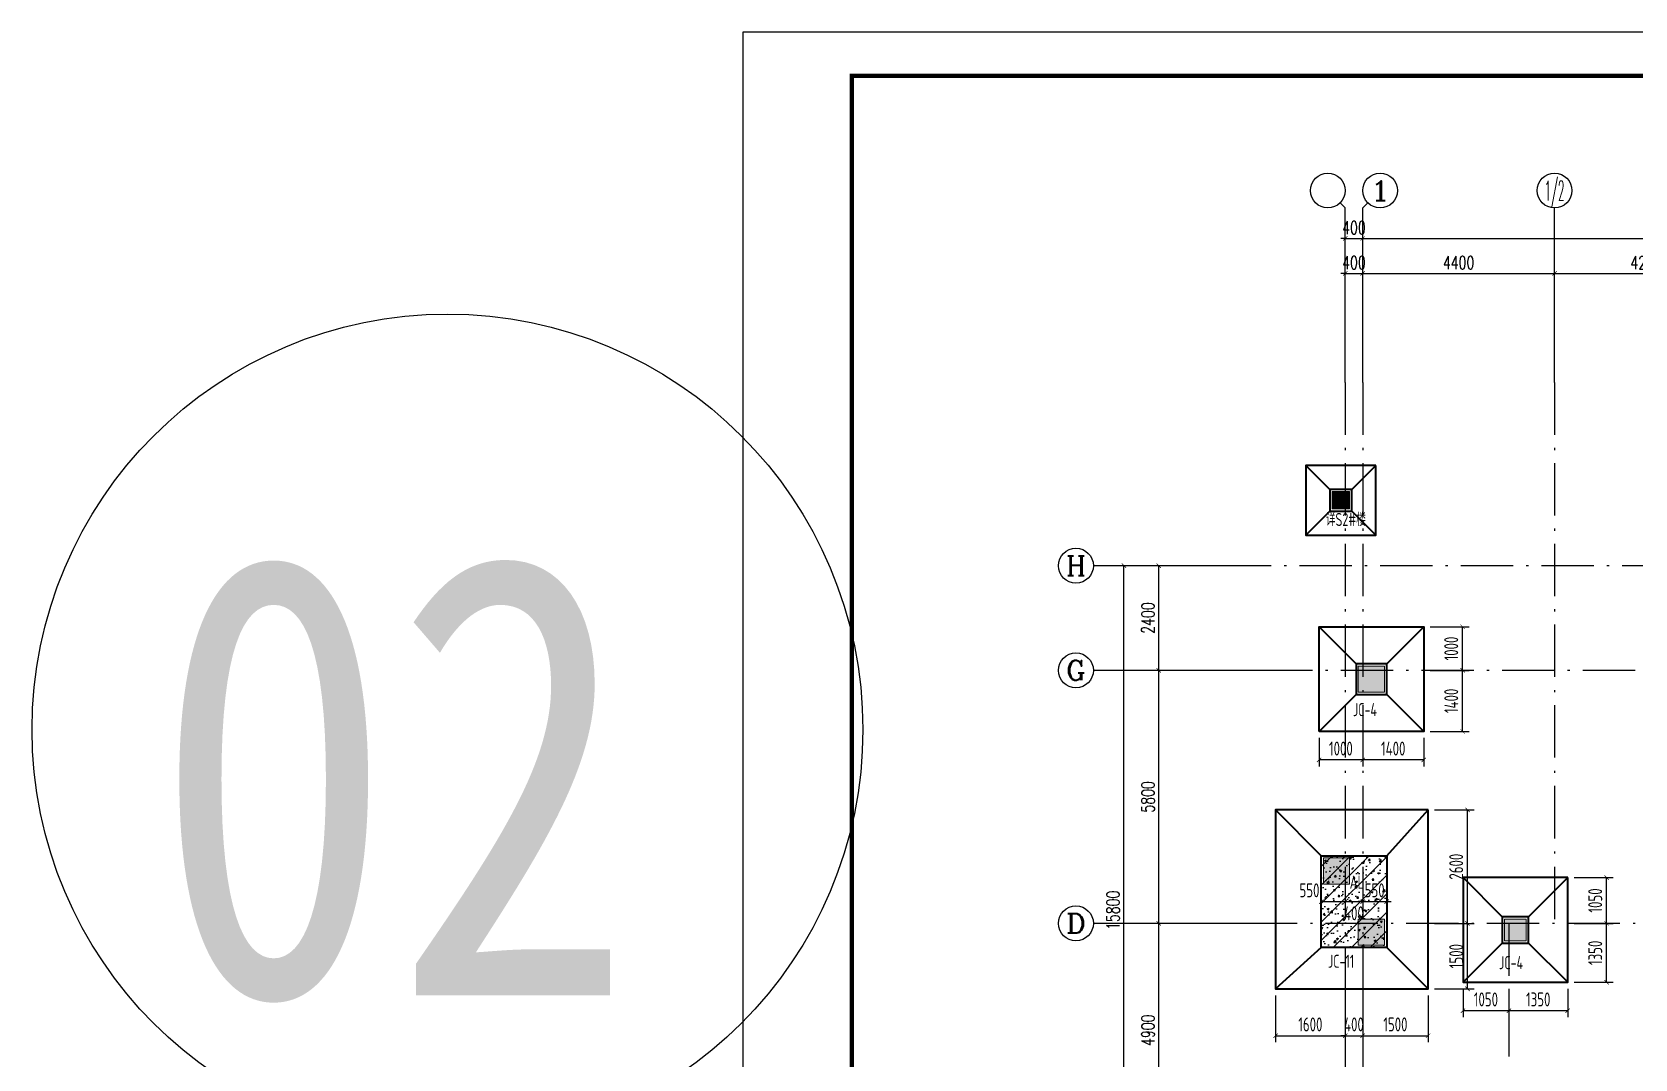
# Model space of a CAD drawing. Extents: x 169490 to 7584583, y -2399407 to 1374371.
# Drawn here: x 293136 to 329893, y 831652 to 855191 of the extents above; entities that cross this region are included whole.
import ezdxf
from ezdxf.enums import TextEntityAlignment as Align

# ---------------------------------------------------------------- set-up
doc = ezdxf.new("R2010")
doc.units = 0
doc.header["$LTSCALE"] = 100
doc.linetypes.add('D3轴线点划线', pattern=[18.5, 12, -3, 0.5, -3])
doc.layers.get('0').update_dxf_attribs({"linetype": 'CONTINUOUS'})
doc.layers.get('DEFPOINTS').update_dxf_attribs({"linetype": 'CONTINUOUS'})
for name, color, linetype in [('0P-标字', 7, 'CONTINUOUS'), ('AXIS', 3, 'CONTINUOUS'), ('AXIS_TEXT', 4, 'CONTINUOUS'), ('C-AXIS(轴号)', 3, 'CONTINUOUS'), ('C-AXIS-T(字)', 7, 'CONTINUOUS'), ('C-DOTE', 8, 'D3轴线点划线'), ('S-COLU-HATCH', 251, 'CONTINUOUS'), ('S-SLAB-DIM', 92, 'CONTINUOUS'), ('TEXT', 7, 'CONTINUOUS'), ('图框', 140, 'CONTINUOUS'), ('独立基础', 2, 'CONTINUOUS')]:
    doc.layers.add(name, color=color, linetype=linetype)
doc.layers.add('S-COLU-LINE1', color=6, linetype='CONTINUOUS', lineweight=18)
doc.layers.add('独基', color=110, linetype='CONTINUOUS', lineweight=35)
doc.styles.add('_TCH_AXIS', font='COMPLEX', dxfattribs={"bigfont": 'GBCBIG'})
doc.styles.add('_TCH_DIM_T3', font='SIMPLEX.shx', dxfattribs={"width": 0.705882, "bigfont": 'GBCBIG.shx'})
doc.styles.add('COMPLEX', font='COMPLEX')
doc.styles.add('TSSD_Dimension', font='Tssdeng.shx', dxfattribs={"width": 0.7, "bigfont": 'tssdchn.shx'})
doc.styles.add('X', font='tssdeng.shx', dxfattribs={"width": 0.7, "bigfont": 'hztxt.shx'})
doc.styles.add('黑体', font='simhei.ttf', dxfattribs={"width": 0.7})
doc.dimstyles.new('_TCH_ARCH&&100', dxfattribs={"dimtxt": 297.5, "dimasz": 100, "dimexe": 250, "dimexo": 300, "dimgap": 100, "dimtad": 1, "dimdec": 0, "dimzin": 0, "dimdsep": 46, "dimtxsty": '_TCH_DIM_T3', "dimblk": 'ARCHTICK', "dimcen": 0.09, "dimclrt": 7, "dimazin": 2, "dimtfac": 1, "dimtdec": 0, "dimtix": 1, "dimtmove": 2, "dimatfit": 3, "dimfxl": 1, "dimtolj": 1, "dimtzin": 0, "dimarcsym": 0})
doc.dimstyles.new('TSSD_100_100$0', dxfattribs={"dimtxt": 320, "dimasz": 100, "dimexe": 150, "dimexo": 150, "dimgap": 100, "dimtad": 1, "dimdec": 0, "dimzin": 0, "dimdsep": 46, "dimtxsty": 'TSSD_Dimension', "dimblk": 'ARCHTICK', "dimcen": 0, "dimclrt": 7, "dimadec": 1, "dimazin": 0, "dimtfac": 1, "dimtdec": 0, "dimtix": 1, "dimtmove": 2, "dimatfit": 3, "dimldrblk": '_TSDBK', "dimfxl": 1, "dimtolj": 1, "dimtzin": 0, "dimarcsym": 0})

# ---------------------------------------------------------------- blocks, each defined once
blk = doc.blocks.new('_ARCHTICK')
at = {"const_width": 0.15}
blk.add_lwpolyline([(-0.5, -0.5), (0.5, 0.5)], dxfattribs=at)
blk = doc.blocks.new('*D197')
at = {"layer": 'AXIS', "color": 0, "lineweight": -2, "transparency": 16777216}
for p, q in [((323650, 847459), (323650, 850709)), ((395550, 847459), (395550, 850709)), ((323650, 850459), (395550, 850459))]:
    blk.add_line(p, q, dxfattribs=at)
at = {"layer": 'DEFPOINTS', "color": 0, "transparency": 16777216}
for p in [(395550, 850459), (323650, 847159), (395550, 847159)]:
    blk.add_point(p, dxfattribs=at)
at = {"layer": 'AXIS', "color": 0, "lineweight": -2, "transparency": 16777216, "xscale": 100, "yscale": 100, "zscale": 100, "rotation": 180}
blk.add_blockref('_ARCHTICK', (323650, 850459), dxfattribs=at)
at = {"layer": 'AXIS', "color": 0, "lineweight": -2, "transparency": 16777216, "xscale": 100, "yscale": 100, "zscale": 100}
blk.add_blockref('_ARCHTICK', (395550, 850459), dxfattribs=at)
at = {"layer": 'AXIS', "color": 7, "transparency": 16777216, "insert": (359600, 850707), "char_height": 297.5, "attachment_point": 5, "style": '_TCH_DIM_T3'}
blk.add_mtext('\\A1;71900', dxfattribs=at)
blk = doc.blocks.new('*D198')
at = {"layer": 'AXIS', "color": 0, "lineweight": -2, "transparency": 16777216}
for p, q in [((323250, 847459), (323250, 850709)), ((323650, 847459), (323650, 850709)), ((323250, 850459), (323150, 850459)), ((323250, 850459), (323650, 850459)), ((323650, 850459), (323750, 850459))]:
    blk.add_line(p, q, dxfattribs=at)
at = {"layer": 'DEFPOINTS', "color": 0, "transparency": 16777216}
for p in [(323650, 850459), (323250, 847159), (323650, 847159)]:
    blk.add_point(p, dxfattribs=at)
at = {"layer": 'AXIS', "color": 0, "lineweight": -2, "transparency": 16777216, "xscale": 100, "yscale": 100, "zscale": 100}
blk.add_blockref('_ARCHTICK', (323250, 850459), dxfattribs=at)
at = {"layer": 'AXIS', "color": 0, "lineweight": -2, "transparency": 16777216, "xscale": 100, "yscale": 100, "zscale": 100, "rotation": 180}
blk.add_blockref('_ARCHTICK', (323650, 850459), dxfattribs=at)
at = {"layer": 'AXIS', "color": 7, "transparency": 16777216, "insert": (323450, 850707), "char_height": 297.5, "attachment_point": 5, "style": '_TCH_DIM_T3'}
blk.add_mtext('\\A1;400', dxfattribs=at)
blk = doc.blocks.new('*D199')
at = {"layer": 'AXIS', "color": 0, "lineweight": -2, "transparency": 16777216}
for p, q in [((323250, 847459), (323250, 849909)), ((323650, 847459), (323650, 849909)), ((323250, 849659), (323150, 849659)), ((323250, 849659), (323650, 849659)), ((323650, 849659), (323750, 849659))]:
    blk.add_line(p, q, dxfattribs=at)
at = {"layer": 'DEFPOINTS', "color": 0, "transparency": 16777216}
for p in [(323650, 849659), (323250, 847159), (323650, 847159)]:
    blk.add_point(p, dxfattribs=at)
at = {"layer": 'AXIS', "color": 0, "lineweight": -2, "transparency": 16777216, "xscale": 100, "yscale": 100, "zscale": 100}
blk.add_blockref('_ARCHTICK', (323250, 849659), dxfattribs=at)
at = {"layer": 'AXIS', "color": 0, "lineweight": -2, "transparency": 16777216, "xscale": 100, "yscale": 100, "zscale": 100, "rotation": 180}
blk.add_blockref('_ARCHTICK', (323650, 849659), dxfattribs=at)
at = {"layer": 'AXIS', "color": 7, "transparency": 16777216, "insert": (323450, 849907), "char_height": 297.5, "attachment_point": 5, "style": '_TCH_DIM_T3'}
blk.add_mtext('\\A1;400', dxfattribs=at)
blk = doc.blocks.new('*D200')
at = {"layer": 'AXIS', "color": 0, "lineweight": -2, "transparency": 16777216}
for p, q in [((323650, 847459), (323650, 849909)), ((328050, 847459), (328050, 849909)), ((323650, 849659), (328050, 849659))]:
    blk.add_line(p, q, dxfattribs=at)
at = {"layer": 'DEFPOINTS', "color": 0, "transparency": 16777216}
for p in [(328050, 849659), (323650, 847159), (328050, 847159)]:
    blk.add_point(p, dxfattribs=at)
at = {"layer": 'AXIS', "color": 0, "lineweight": -2, "transparency": 16777216, "xscale": 100, "yscale": 100, "zscale": 100, "rotation": 180}
blk.add_blockref('_ARCHTICK', (323650, 849659), dxfattribs=at)
at = {"layer": 'AXIS', "color": 0, "lineweight": -2, "transparency": 16777216, "xscale": 100, "yscale": 100, "zscale": 100}
blk.add_blockref('_ARCHTICK', (328050, 849659), dxfattribs=at)
at = {"layer": 'AXIS', "color": 7, "transparency": 16777216, "insert": (325850, 849907), "char_height": 297.5, "attachment_point": 5, "style": '_TCH_DIM_T3'}
blk.add_mtext('\\A1;4400', dxfattribs=at)
blk = doc.blocks.new('*D201')
at = {"layer": 'AXIS', "color": 0, "lineweight": -2, "transparency": 16777216}
for p, q in [((328050, 847459), (328050, 849909)), ((332250, 847459), (332250, 849909)), ((328050, 849659), (332250, 849659))]:
    blk.add_line(p, q, dxfattribs=at)
at = {"layer": 'DEFPOINTS', "color": 0, "transparency": 16777216}
for p in [(332250, 849659), (328050, 847159), (332250, 847159)]:
    blk.add_point(p, dxfattribs=at)
at = {"layer": 'AXIS', "color": 0, "lineweight": -2, "transparency": 16777216, "xscale": 100, "yscale": 100, "zscale": 100, "rotation": 180}
blk.add_blockref('_ARCHTICK', (328050, 849659), dxfattribs=at)
at = {"layer": 'AXIS', "color": 0, "lineweight": -2, "transparency": 16777216, "xscale": 100, "yscale": 100, "zscale": 100}
blk.add_blockref('_ARCHTICK', (332250, 849659), dxfattribs=at)
at = {"layer": 'AXIS', "color": 7, "transparency": 16777216, "insert": (330150, 849907), "char_height": 297.5, "attachment_point": 5, "style": '_TCH_DIM_T3'}
blk.add_mtext('\\A1;4200', dxfattribs=at)
blk = doc.blocks.new('*D213')
at = {"layer": 'AXIS', "color": 0, "lineweight": -2, "transparency": 16777216}
for p, q in [((321174, 842959), (317924, 842959)), ((318174, 827159), (318174, 842959)), ((321174, 827159), (317924, 827159))]:
    blk.add_line(p, q, dxfattribs=at)
at = {"layer": 'DEFPOINTS', "color": 0, "transparency": 16777216}
for p in [(318174, 842959), (321474, 842959), (321474, 827159)]:
    blk.add_point(p, dxfattribs=at)
at = {"layer": 'AXIS', "color": 0, "lineweight": -2, "transparency": 16777216, "xscale": 100, "yscale": 100, "zscale": 100}
for p, rotation in [((318174, 842959), 90), ((318174, 827159), 270)]:
    blk.add_blockref('_ARCHTICK', p, dxfattribs=dict(at, rotation=rotation))
at = {"layer": 'AXIS', "color": 7, "transparency": 16777216, "insert": (317925, 835059), "char_height": 297.5, "attachment_point": 5, "rotation": 90, "style": '_TCH_DIM_T3'}
blk.add_mtext('\\A1;15800', dxfattribs=at)
blk = doc.blocks.new('*D214')
at = {"layer": 'AXIS', "color": 0, "lineweight": -2, "transparency": 16777216}
for p, q in [((321174, 842959), (318724, 842959)), ((318974, 840559), (318974, 842959)), ((321174, 840559), (318724, 840559))]:
    blk.add_line(p, q, dxfattribs=at)
at = {"layer": 'DEFPOINTS', "color": 0, "transparency": 16777216}
for p in [(318974, 842959), (321474, 842959), (321474, 840559)]:
    blk.add_point(p, dxfattribs=at)
at = {"layer": 'AXIS', "color": 0, "lineweight": -2, "transparency": 16777216, "xscale": 100, "yscale": 100, "zscale": 100}
for p, rotation in [((318974, 842959), 90), ((318974, 840559), 270)]:
    blk.add_blockref('_ARCHTICK', p, dxfattribs=dict(at, rotation=rotation))
at = {"layer": 'AXIS', "color": 7, "transparency": 16777216, "insert": (318725, 841759), "char_height": 297.5, "attachment_point": 5, "rotation": 90, "style": '_TCH_DIM_T3'}
blk.add_mtext('\\A1;2400', dxfattribs=at)
blk = doc.blocks.new('*D215')
at = {"layer": 'AXIS', "color": 0, "lineweight": -2, "transparency": 16777216}
for p, q in [((321174, 840559), (318724, 840559)), ((318974, 834759), (318974, 840559)), ((321174, 834759), (318724, 834759))]:
    blk.add_line(p, q, dxfattribs=at)
at = {"layer": 'DEFPOINTS', "color": 0, "transparency": 16777216}
for p in [(318974, 840559), (321474, 840559), (321474, 834759)]:
    blk.add_point(p, dxfattribs=at)
at = {"layer": 'AXIS', "color": 0, "lineweight": -2, "transparency": 16777216, "xscale": 100, "yscale": 100, "zscale": 100}
for p, rotation in [((318974, 840559), 90), ((318974, 834759), 270)]:
    blk.add_blockref('_ARCHTICK', p, dxfattribs=dict(at, rotation=rotation))
at = {"layer": 'AXIS', "color": 7, "transparency": 16777216, "insert": (318725, 837659), "char_height": 297.5, "attachment_point": 5, "rotation": 90, "style": '_TCH_DIM_T3'}
blk.add_mtext('\\A1;5800', dxfattribs=at)
blk = doc.blocks.new('*D216')
at = {"layer": 'AXIS', "color": 0, "lineweight": -2, "transparency": 16777216}
for p, q in [((321174, 834759), (318724, 834759)), ((318974, 829859), (318974, 834759)), ((321174, 829859), (318724, 829859))]:
    blk.add_line(p, q, dxfattribs=at)
at = {"layer": 'DEFPOINTS', "color": 0, "transparency": 16777216}
for p in [(318974, 834759), (321474, 834759), (321474, 829859)]:
    blk.add_point(p, dxfattribs=at)
at = {"layer": 'AXIS', "color": 0, "lineweight": -2, "transparency": 16777216, "xscale": 100, "yscale": 100, "zscale": 100}
for p, rotation in [((318974, 834759), 90), ((318974, 829859), 270)]:
    blk.add_blockref('_ARCHTICK', p, dxfattribs=dict(at, rotation=rotation))
at = {"layer": 'AXIS', "color": 7, "transparency": 16777216, "insert": (318725, 832309), "char_height": 297.5, "attachment_point": 5, "rotation": 90, "style": '_TCH_DIM_T3'}
blk.add_mtext('\\A1;4900', dxfattribs=at)
blk = doc.blocks.new('_AXISO')
blk.add_circle((0, 0), 0.5)
at = {"layer": 'AXIS_TEXT', "style": 'COMPLEX', "width": 1.041667}
blk.add_attdef('A', text='', height=0.56, dxfattribs=at).set_placement((-0.25, -0.28), (0.25, -0.28), align=Align.FIT)
blk = doc.blocks.new('*D302')
at = {"layer": 'DEFPOINTS', "color": 0, "ltscale": 10, "transparency": 16777216}
for p in [(323650, 833259), (325150, 833259), (325150, 832183)]:
    blk.add_point(p, dxfattribs=at)
at = {"layer": 'S-SLAB-DIM', "color": 0, "lineweight": -2, "ltscale": 10, "transparency": 16777216}
for p, q in [((323650, 833109), (323650, 832033)), ((325150, 833109), (325150, 832033)), ((323650, 832183), (325150, 832183))]:
    blk.add_line(p, q, dxfattribs=at)
at = {"layer": 'S-SLAB-DIM', "color": 0, "lineweight": -2, "ltscale": 10, "transparency": 16777216, "xscale": 100, "yscale": 100, "zscale": 100, "rotation": 180}
blk.add_blockref('_ARCHTICK', (323650, 832183), dxfattribs=at)
at = {"layer": 'S-SLAB-DIM', "color": 0, "lineweight": -2, "ltscale": 10, "transparency": 16777216, "xscale": 100, "yscale": 100, "zscale": 100}
blk.add_blockref('_ARCHTICK', (325150, 832183), dxfattribs=at)
at = {"layer": 'S-SLAB-DIM', "color": 7, "ltscale": 10, "transparency": 16777216, "insert": (324400, 832443), "char_height": 320, "attachment_point": 5, "style": 'TSSD_Dimension'}
blk.add_mtext('\\A1;1500', dxfattribs=at)
blk = doc.blocks.new('_TSDBK')
blk.add_line((-1, 0), (0, 0))
at = {"const_width": 0.5}
blk.add_lwpolyline([(-0.7, -0.7), (0.7, 0.7)], dxfattribs=at)
blk = doc.blocks.new('*D303')
at = {"layer": 'DEFPOINTS', "color": 0, "ltscale": 10, "transparency": 16777216}
for p in [(321650, 833259), (323250, 833259), (323250, 832183)]:
    blk.add_point(p, dxfattribs=at)
at = {"layer": 'S-SLAB-DIM', "color": 0, "lineweight": -2, "ltscale": 10, "transparency": 16777216}
for p, q in [((321650, 833109), (321650, 832033)), ((323250, 833109), (323250, 832033)), ((321650, 832183), (323250, 832183))]:
    blk.add_line(p, q, dxfattribs=at)
at = {"layer": 'S-SLAB-DIM', "color": 0, "lineweight": -2, "ltscale": 10, "transparency": 16777216, "xscale": 100, "yscale": 100, "zscale": 100, "rotation": 180}
blk.add_blockref('_ARCHTICK', (321650, 832183), dxfattribs=at)
at = {"layer": 'S-SLAB-DIM', "color": 0, "lineweight": -2, "ltscale": 10, "transparency": 16777216, "xscale": 100, "yscale": 100, "zscale": 100}
blk.add_blockref('_ARCHTICK', (323250, 832183), dxfattribs=at)
at = {"layer": 'S-SLAB-DIM', "color": 7, "ltscale": 10, "transparency": 16777216, "insert": (322450, 832443), "char_height": 320, "attachment_point": 5, "style": 'TSSD_Dimension'}
blk.add_mtext('\\A1;1600', dxfattribs=at)
blk = doc.blocks.new('*D304')
at = {"layer": 'DEFPOINTS', "color": 0, "ltscale": 10, "transparency": 16777216}
for p in [(323250, 833259), (323650, 833259), (323650, 832183)]:
    blk.add_point(p, dxfattribs=at)
at = {"layer": 'S-SLAB-DIM', "color": 0, "lineweight": -2, "ltscale": 10, "transparency": 16777216}
for p, q in [((323250, 833109), (323250, 832033)), ((323650, 833109), (323650, 832033)), ((323250, 832183), (323150, 832183)), ((323250, 832183), (323650, 832183)), ((323650, 832183), (323750, 832183))]:
    blk.add_line(p, q, dxfattribs=at)
at = {"layer": 'S-SLAB-DIM', "color": 0, "lineweight": -2, "ltscale": 10, "transparency": 16777216, "xscale": 100, "yscale": 100, "zscale": 100}
blk.add_blockref('_ARCHTICK', (323250, 832183), dxfattribs=at)
at = {"layer": 'S-SLAB-DIM', "color": 0, "lineweight": -2, "ltscale": 10, "transparency": 16777216, "xscale": 100, "yscale": 100, "zscale": 100, "rotation": 180}
blk.add_blockref('_ARCHTICK', (323650, 832183), dxfattribs=at)
at = {"layer": 'S-SLAB-DIM', "color": 7, "ltscale": 10, "transparency": 16777216, "insert": (323450, 832443), "char_height": 320, "attachment_point": 5, "style": 'TSSD_Dimension'}
blk.add_mtext('\\A1;400', dxfattribs=at)
blk = doc.blocks.new('*D305')
at = {"layer": 'DEFPOINTS', "color": 0, "ltscale": 10, "transparency": 16777216}
for p in [(325150, 834759), (326054, 834759), (325150, 833259)]:
    blk.add_point(p, dxfattribs=at)
at = {"layer": 'S-SLAB-DIM', "color": 0, "lineweight": -2, "ltscale": 10, "transparency": 16777216}
for p, q in [((325300, 834759), (326204, 834759)), ((326054, 833259), (326054, 834759)), ((325300, 833259), (326204, 833259))]:
    blk.add_line(p, q, dxfattribs=at)
at = {"layer": 'S-SLAB-DIM', "color": 0, "lineweight": -2, "ltscale": 10, "transparency": 16777216, "xscale": 100, "yscale": 100, "zscale": 100}
for p, rotation in [((326054, 834759), 90), ((326054, 833259), 270)]:
    blk.add_blockref('_ARCHTICK', p, dxfattribs=dict(at, rotation=rotation))
at = {"layer": 'S-SLAB-DIM', "color": 7, "ltscale": 10, "transparency": 16777216, "insert": (325794, 834009), "char_height": 320, "attachment_point": 5, "rotation": 90, "style": 'TSSD_Dimension'}
blk.add_mtext('\\A1;1500', dxfattribs=at)
blk = doc.blocks.new('*D306')
at = {"layer": 'DEFPOINTS', "color": 0, "ltscale": 10, "transparency": 16777216}
for p in [(325150, 837359), (326054, 837359), (325150, 834759)]:
    blk.add_point(p, dxfattribs=at)
at = {"layer": 'S-SLAB-DIM', "color": 0, "lineweight": -2, "ltscale": 10, "transparency": 16777216}
for p, q in [((325300, 837359), (326204, 837359)), ((326054, 834759), (326054, 837359)), ((325300, 834759), (326204, 834759))]:
    blk.add_line(p, q, dxfattribs=at)
at = {"layer": 'S-SLAB-DIM', "color": 0, "lineweight": -2, "ltscale": 10, "transparency": 16777216, "xscale": 100, "yscale": 100, "zscale": 100}
for p, rotation in [((326054, 837359), 90), ((326054, 834759), 270)]:
    blk.add_blockref('_ARCHTICK', p, dxfattribs=dict(at, rotation=rotation))
at = {"layer": 'S-SLAB-DIM', "color": 7, "ltscale": 10, "transparency": 16777216, "insert": (325794, 836059), "char_height": 320, "attachment_point": 5, "rotation": 90, "style": 'TSSD_Dimension'}
blk.add_mtext('\\A1;2600', dxfattribs=at)
blk = doc.blocks.new('*D307')
at = {"layer": 'DEFPOINTS', "color": 0, "ltscale": 10, "transparency": 16777216}
for p in [(325050, 840559), (325941, 840559), (325050, 839159)]:
    blk.add_point(p, dxfattribs=at)
at = {"layer": 'S-SLAB-DIM', "color": 0, "lineweight": -2, "ltscale": 10, "transparency": 16777216}
for p, q in [((325200, 840559), (326091, 840559)), ((325941, 839159), (325941, 840559)), ((325200, 839159), (326091, 839159))]:
    blk.add_line(p, q, dxfattribs=at)
at = {"layer": 'S-SLAB-DIM', "color": 0, "lineweight": -2, "ltscale": 10, "transparency": 16777216, "xscale": 100, "yscale": 100, "zscale": 100}
for p, rotation in [((325941, 840559), 90), ((325941, 839159), 270)]:
    blk.add_blockref('_ARCHTICK', p, dxfattribs=dict(at, rotation=rotation))
at = {"layer": 'S-SLAB-DIM', "color": 7, "ltscale": 10, "transparency": 16777216, "insert": (325681, 839859), "char_height": 320, "attachment_point": 5, "rotation": 90, "style": 'TSSD_Dimension'}
blk.add_mtext('\\A1;1400', dxfattribs=at)
blk = doc.blocks.new('*D308')
at = {"layer": 'DEFPOINTS', "color": 0, "ltscale": 10, "transparency": 16777216}
for p in [(323650, 839159), (325050, 839159), (323650, 838506)]:
    blk.add_point(p, dxfattribs=at)
at = {"layer": 'S-SLAB-DIM', "color": 0, "lineweight": -2, "ltscale": 10, "transparency": 16777216}
for p, q in [((323650, 839009), (323650, 838356)), ((325050, 839009), (325050, 838356)), ((325050, 838506), (323650, 838506))]:
    blk.add_line(p, q, dxfattribs=at)
at = {"layer": 'S-SLAB-DIM', "color": 0, "lineweight": -2, "ltscale": 10, "transparency": 16777216, "xscale": 100, "yscale": 100, "zscale": 100, "rotation": 180}
blk.add_blockref('_ARCHTICK', (323650, 838506), dxfattribs=at)
at = {"layer": 'S-SLAB-DIM', "color": 0, "lineweight": -2, "ltscale": 10, "transparency": 16777216, "xscale": 100, "yscale": 100, "zscale": 100}
blk.add_blockref('_ARCHTICK', (325050, 838506), dxfattribs=at)
at = {"layer": 'S-SLAB-DIM', "color": 7, "ltscale": 10, "transparency": 16777216, "insert": (324350, 838766), "char_height": 320, "attachment_point": 5, "style": 'TSSD_Dimension'}
blk.add_mtext('\\A1;1400', dxfattribs=at)
blk = doc.blocks.new('*D2320')
at = {"layer": 'DEFPOINTS', "color": 0, "ltscale": 10, "transparency": 16777216}
for p in [(327001, 833409), (328351, 833409), (327001, 832756)]:
    blk.add_point(p, dxfattribs=at)
at = {"layer": 'S-SLAB-DIM', "color": 0, "lineweight": -2, "ltscale": 10, "transparency": 16777216}
for p, q in [((327001, 833259), (327001, 832606)), ((328351, 833259), (328351, 832606)), ((328351, 832756), (327001, 832756))]:
    blk.add_line(p, q, dxfattribs=at)
at = {"layer": 'S-SLAB-DIM', "color": 0, "lineweight": -2, "ltscale": 10, "transparency": 16777216, "xscale": 100, "yscale": 100, "zscale": 100, "rotation": 180}
blk.add_blockref('_ARCHTICK', (327001, 832756), dxfattribs=at)
at = {"layer": 'S-SLAB-DIM', "color": 0, "lineweight": -2, "ltscale": 10, "transparency": 16777216, "xscale": 100, "yscale": 100, "zscale": 100}
blk.add_blockref('_ARCHTICK', (328351, 832756), dxfattribs=at)
at = {"layer": 'S-SLAB-DIM', "color": 7, "ltscale": 10, "transparency": 16777216, "insert": (327676, 833016), "char_height": 320, "attachment_point": 5, "style": 'TSSD_Dimension'}
blk.add_mtext('\\A1;1350', dxfattribs=at)
blk = doc.blocks.new('*D2321')
at = {"layer": 'DEFPOINTS', "color": 0, "ltscale": 10, "transparency": 16777216}
for p in [(328351, 834759), (329242, 834759), (328351, 833409)]:
    blk.add_point(p, dxfattribs=at)
at = {"layer": 'S-SLAB-DIM', "color": 0, "lineweight": -2, "ltscale": 10, "transparency": 16777216}
for p, q in [((328501, 834759), (329392, 834759)), ((329242, 833409), (329242, 834759)), ((328501, 833409), (329392, 833409))]:
    blk.add_line(p, q, dxfattribs=at)
at = {"layer": 'S-SLAB-DIM', "color": 0, "lineweight": -2, "ltscale": 10, "transparency": 16777216, "xscale": 100, "yscale": 100, "zscale": 100}
for p, rotation in [((329242, 834759), 90), ((329242, 833409), 270)]:
    blk.add_blockref('_ARCHTICK', p, dxfattribs=dict(at, rotation=rotation))
at = {"layer": 'S-SLAB-DIM', "color": 7, "ltscale": 10, "transparency": 16777216, "insert": (328982, 834084), "char_height": 320, "attachment_point": 5, "rotation": 90, "style": 'TSSD_Dimension'}
blk.add_mtext('\\A1;1350', dxfattribs=at)
blk = doc.blocks.new('*D2322')
at = {"layer": 'DEFPOINTS', "color": 0, "ltscale": 10, "transparency": 16777216}
for p in [(328351, 835809), (329242, 835809), (328351, 834759)]:
    blk.add_point(p, dxfattribs=at)
at = {"layer": 'S-SLAB-DIM', "color": 0, "lineweight": -2, "ltscale": 10, "transparency": 16777216}
for p, q in [((328501, 835809), (329392, 835809)), ((329242, 834759), (329242, 835809)), ((328501, 834759), (329392, 834759))]:
    blk.add_line(p, q, dxfattribs=at)
at = {"layer": 'S-SLAB-DIM', "color": 0, "lineweight": -2, "ltscale": 10, "transparency": 16777216, "xscale": 100, "yscale": 100, "zscale": 100}
for p, rotation in [((329242, 835809), 90), ((329242, 834759), 270)]:
    blk.add_blockref('_ARCHTICK', p, dxfattribs=dict(at, rotation=rotation))
at = {"layer": 'S-SLAB-DIM', "color": 7, "ltscale": 10, "transparency": 16777216, "insert": (328982, 835284), "char_height": 320, "attachment_point": 5, "rotation": 90, "style": 'TSSD_Dimension'}
blk.add_mtext('\\A1;1050', dxfattribs=at)
blk = doc.blocks.new('*D2323')
at = {"layer": 'DEFPOINTS', "color": 0, "ltscale": 10, "transparency": 16777216}
for p in [(325951, 833409), (327001, 833409), (325951, 832756)]:
    blk.add_point(p, dxfattribs=at)
at = {"layer": 'S-SLAB-DIM', "color": 0, "lineweight": -2, "ltscale": 10, "transparency": 16777216}
for p, q in [((325951, 833259), (325951, 832606)), ((327001, 833259), (327001, 832606)), ((327001, 832756), (325951, 832756))]:
    blk.add_line(p, q, dxfattribs=at)
at = {"layer": 'S-SLAB-DIM', "color": 0, "lineweight": -2, "ltscale": 10, "transparency": 16777216, "xscale": 100, "yscale": 100, "zscale": 100, "rotation": 180}
blk.add_blockref('_ARCHTICK', (325951, 832756), dxfattribs=at)
at = {"layer": 'S-SLAB-DIM', "color": 0, "lineweight": -2, "ltscale": 10, "transparency": 16777216, "xscale": 100, "yscale": 100, "zscale": 100}
blk.add_blockref('_ARCHTICK', (327001, 832756), dxfattribs=at)
at = {"layer": 'S-SLAB-DIM', "color": 7, "ltscale": 10, "transparency": 16777216, "insert": (326476, 833016), "char_height": 320, "attachment_point": 5, "style": 'TSSD_Dimension'}
blk.add_mtext('\\A1;1050', dxfattribs=at)
blk = doc.blocks.new('*D3931')
at = {"layer": 'DEFPOINTS', "color": 0, "ltscale": 10, "transparency": 16777216}
for p in [(322650, 839159), (323650, 839159), (322650, 838506)]:
    blk.add_point(p, dxfattribs=at)
at = {"layer": 'S-SLAB-DIM', "color": 0, "lineweight": -2, "ltscale": 10, "transparency": 16777216}
for p, q in [((322650, 839009), (322650, 838356)), ((323650, 839009), (323650, 838356)), ((323650, 838506), (322650, 838506))]:
    blk.add_line(p, q, dxfattribs=at)
at = {"layer": 'S-SLAB-DIM', "color": 0, "lineweight": -2, "ltscale": 10, "transparency": 16777216, "xscale": 100, "yscale": 100, "zscale": 100, "rotation": 180}
blk.add_blockref('_ARCHTICK', (322650, 838506), dxfattribs=at)
at = {"layer": 'S-SLAB-DIM', "color": 0, "lineweight": -2, "ltscale": 10, "transparency": 16777216, "xscale": 100, "yscale": 100, "zscale": 100}
blk.add_blockref('_ARCHTICK', (323650, 838506), dxfattribs=at)
at = {"layer": 'S-SLAB-DIM', "color": 7, "ltscale": 10, "transparency": 16777216, "insert": (323150, 838766), "char_height": 320, "attachment_point": 5, "style": 'TSSD_Dimension'}
blk.add_mtext('\\A1;1000', dxfattribs=at)
blk = doc.blocks.new('*D3932')
at = {"layer": 'DEFPOINTS', "color": 0, "ltscale": 10, "transparency": 16777216}
for p in [(325050, 841559), (325941, 841559), (325050, 840559)]:
    blk.add_point(p, dxfattribs=at)
at = {"layer": 'S-SLAB-DIM', "color": 0, "lineweight": -2, "ltscale": 10, "transparency": 16777216}
for p, q in [((325200, 841559), (326091, 841559)), ((325941, 840559), (325941, 841559)), ((325200, 840559), (326091, 840559))]:
    blk.add_line(p, q, dxfattribs=at)
at = {"layer": 'S-SLAB-DIM', "color": 0, "lineweight": -2, "ltscale": 10, "transparency": 16777216, "xscale": 100, "yscale": 100, "zscale": 100}
for p, rotation in [((325941, 841559), 90), ((325941, 840559), 270)]:
    blk.add_blockref('_ARCHTICK', p, dxfattribs=dict(at, rotation=rotation))
at = {"layer": 'S-SLAB-DIM', "color": 7, "ltscale": 10, "transparency": 16777216, "insert": (325681, 841059), "char_height": 320, "attachment_point": 5, "rotation": 90, "style": 'TSSD_Dimension'}
blk.add_mtext('\\A1;1000', dxfattribs=at)
blk = doc.blocks.new('*D9173')
at = {"layer": 'DEFPOINTS', "color": 0, "ltscale": 10, "transparency": 16777216}
for p in [(322700, 835626), (323250, 835626), (323250, 835257)]:
    blk.add_point(p, dxfattribs=at)
at = {"layer": 'S-SLAB-DIM', "color": 0, "lineweight": -2, "ltscale": 10, "transparency": 16777216}
for p, q in [((322700, 835476), (322700, 835107)), ((322700, 835257), (323250, 835257)), ((323250, 835476), (323250, 835107))]:
    blk.add_line(p, q, dxfattribs=at)
at = {"layer": 'S-SLAB-DIM', "color": 0, "lineweight": -2, "ltscale": 10, "transparency": 16777216, "xscale": 100, "yscale": 100, "zscale": 100, "rotation": 180}
blk.add_blockref('_ARCHTICK', (322700, 835257), dxfattribs=at)
at = {"layer": 'S-SLAB-DIM', "color": 0, "lineweight": -2, "ltscale": 10, "transparency": 16777216, "xscale": 100, "yscale": 100, "zscale": 100}
blk.add_blockref('_ARCHTICK', (323250, 835257), dxfattribs=at)
at = {"layer": 'S-SLAB-DIM', "color": 7, "ltscale": 10, "transparency": 16777216, "insert": (322430, 835517), "char_height": 320, "attachment_point": 5, "style": 'TSSD_Dimension'}
blk.add_mtext('\\A1;550', dxfattribs=at)
blk = doc.blocks.new('*D9174')
at = {"layer": 'DEFPOINTS', "color": 0, "ltscale": 10, "transparency": 16777216}
for p in [(323250, 835626), (323650, 835626), (323650, 835257)]:
    blk.add_point(p, dxfattribs=at)
at = {"layer": 'S-SLAB-DIM', "color": 0, "lineweight": -2, "ltscale": 10, "transparency": 16777216}
for p, q in [((323250, 835476), (323250, 835107)), ((323250, 835257), (323650, 835257)), ((323650, 835476), (323650, 835107))]:
    blk.add_line(p, q, dxfattribs=at)
at = {"layer": 'S-SLAB-DIM', "color": 0, "lineweight": -2, "ltscale": 10, "transparency": 16777216, "xscale": 100, "yscale": 100, "zscale": 100, "rotation": 180}
blk.add_blockref('_ARCHTICK', (323250, 835257), dxfattribs=at)
at = {"layer": 'S-SLAB-DIM', "color": 0, "lineweight": -2, "ltscale": 10, "transparency": 16777216, "xscale": 100, "yscale": 100, "zscale": 100}
blk.add_blockref('_ARCHTICK', (323650, 835257), dxfattribs=at)
at = {"layer": 'S-SLAB-DIM', "color": 7, "ltscale": 10, "transparency": 16777216, "insert": (323450, 834990), "char_height": 320, "attachment_point": 5, "style": 'TSSD_Dimension'}
blk.add_mtext('\\A1;400', dxfattribs=at)
blk = doc.blocks.new('*D9175')
at = {"layer": 'DEFPOINTS', "color": 0, "ltscale": 10, "transparency": 16777216}
for p in [(323650, 835626), (324200, 835626), (324200, 835257)]:
    blk.add_point(p, dxfattribs=at)
at = {"layer": 'S-SLAB-DIM', "color": 0, "lineweight": -2, "ltscale": 10, "transparency": 16777216}
for p, q in [((323650, 835257), (323550, 835257)), ((323650, 835476), (323650, 835107)), ((323650, 835257), (324200, 835257)), ((324200, 835476), (324200, 835107)), ((324200, 835257), (324300, 835257))]:
    blk.add_line(p, q, dxfattribs=at)
at = {"layer": 'S-SLAB-DIM', "color": 0, "lineweight": -2, "ltscale": 10, "transparency": 16777216, "xscale": 100, "yscale": 100, "zscale": 100}
blk.add_blockref('_ARCHTICK', (323650, 835257), dxfattribs=at)
at = {"layer": 'S-SLAB-DIM', "color": 0, "lineweight": -2, "ltscale": 10, "transparency": 16777216, "xscale": 100, "yscale": 100, "zscale": 100, "rotation": 180}
blk.add_blockref('_ARCHTICK', (324200, 835257), dxfattribs=at)
at = {"layer": 'S-SLAB-DIM', "color": 7, "ltscale": 10, "transparency": 16777216, "insert": (323925, 835517), "char_height": 320, "attachment_point": 5, "style": 'TSSD_Dimension'}
blk.add_mtext('\\A1;550', dxfattribs=at)

msp = doc.modelspace()

# ---------------------------------------------------------------- hatches: boundary and pattern name
at = {"layer": 'S-COLU-HATCH'}
h = msp.add_hatch(color=256, dxfattribs=at)
h.dxf.hatch_style = 1
h.paths.add_polyline_path([(322951, 844658.7), (323351, 844658.7), (323351, 844258.7), (322951, 844258.7)])
at = {"layer": 'S-COLU-HATCH', "ltscale": 10}
h = msp.add_hatch(color=256, dxfattribs=at)
h.dxf.hatch_style = 1
h.paths.add_polyline_path([(323351, 844658.7), (322951, 844658.7), (322951, 844258.7), (323351, 844258.7)])
h = msp.add_hatch(color=256, dxfattribs=at)
h.dxf.hatch_style = 1
h.paths.add_polyline_path([(324150, 840658.7), (323550, 840658.7), (323550, 840058.7), (324150, 840058.7)])
h = msp.add_hatch(color=256, dxfattribs=at)
h.dxf.hatch_style = 1
h.paths.add_polyline_path([(323351, 836258.7), (322751, 836258.7), (322751, 835658.7), (323351, 835658.7)])
h = msp.add_hatch(color=256, dxfattribs=at)
h.dxf.hatch_style = 1
h.paths.add_polyline_path([(324150, 834858.7), (323550, 834858.7), (323550, 834258.7), (324150, 834258.7)])
h = msp.add_hatch(color=256, dxfattribs=at)
h.dxf.hatch_style = 1
h.paths.add_polyline_path([(327400, 834858.7), (326900, 834858.7), (326900, 834358.7), (327400, 834358.7)])
at = {"layer": '独立基础', "ltscale": 10}
h = msp.add_hatch(dxfattribs=at)
h.set_pattern_fill('ARMORED', color=251, scale=60)
h.set_pattern_definition([(50, (0, 0), (430.35611, -37.65128), [45, -495]), (355, (0, 0), (-83.2508, 451.31528), [36, -396]), (100.4514, (35.86, -3.14), (347.10563, 413.66373), [38.24411, -420.68527]), (46.1842, (0, 120), (640.34463, -99.3114), [67.5, -742.5]), (96.6356, (53.36, 111.7), (560.79762, 584.47072), [57.36617, -631.0278]), (351.1842, (0, 120), (560.79717, 584.47116), [54, -594]), (21, (60, 90), (358.14423, -241.57133), [45, -495]), (326, (60, 90), (145.9892, 435.09003), [36, -396]), (71.4514, (89.85, 69.87), (504.13358, 193.5183), [38.24411, -420.68527]), (37.5, (0, 0), (7.295913, 199.736312), [0, -391.2, 0, -402, 0, -397.5]), (7.5, (0, 0), (157.84172, 236.647027), [0, -229.2, 0, -382.2, 0, -151.5]), (327.5, (-133.8, 0), (320.293462, -13.532923), [0, -150, 0, -468, 0, -621]), (317.5, (-193.8, 0), (349.9117, 60.06299), [0, -195, 0, -310.8, 0, -441]), (45, (0, 0), (-212.13203, 212.13203), [])])
h.paths.add_polyline_path([(324200, 836308.7), (322701, 836308.7), (322701, 834208.7), (324200, 834208.7)])

# ---------------------------------------------------------------- linework, layer by layer
at = {"ltscale": 10}
msp.add_lwpolyline([(406537, 854191.4), (311932.1, 854191.4), (311932.1, 796791.4), (406537, 796791.4)], close=True, dxfattribs=at)
at = {"layer": 'C-AXIS(轴号)'}
for p, q in [((323132.9, 851275.8), (323250, 851158.7)), ((323250, 847158.7), (323250, 851158.7)), ((323767.2, 851275.8), (323650, 851158.7)), ((323650, 847158.7), (323650, 851158.7)), ((328050, 847158.7), (328050, 851158.7)), ((321473.7, 842958.7), (317473.7, 842958.7)), ((321473.7, 840558.7), (317473.7, 840558.7)), ((321473.7, 834758.7), (317473.7, 834758.7))]:
    msp.add_line(p, q, dxfattribs=at)
at = {"layer": 'C-DOTE'}
for p, q in [((323250, 847158.7), (323250, 822458.7)), ((323650, 847158.7), (323650, 822458.7)), ((328050, 847158.7), (328050, 834758.7)), ((399250, 842958.7), (321473.7, 842958.7)), ((357650, 840558.7), (321473.7, 840558.7)), ((340650, 834758.7), (321373.7, 834758.7)), ((327000, 834758.7), (327000, 822458.7))]:
    msp.add_line(p, q, dxfattribs=at)
at = {"layer": 'S-COLU-LINE1'}
for points in [[(322951, 844658.7), (323351, 844658.7), (323351, 844258.7), (322951, 844258.7)], [(323351, 844658.7), (322951, 844658.7), (322951, 844258.7), (323351, 844258.7)], [(324150, 840658.7), (323550, 840658.7), (323550, 840058.7), (324150, 840058.7)], [(323351, 836258.7), (322751, 836258.7), (322751, 835658.7), (323351, 835658.7)], [(324150, 834858.7), (323550, 834858.7), (323550, 834258.7), (324150, 834258.7)], [(327400, 834858.7), (326900, 834858.7), (326900, 834358.7), (327400, 834358.7)]]:
    msp.add_lwpolyline(points, close=True, dxfattribs=at)
at = {"layer": 'TEXT', "color": 1}
msp.add_circle((302662.1, 839200.9), 9526.1, dxfattribs=at)
at = {"layer": '图框'}
msp.add_lwpolyline([(309432.1, 795791.4), (414532.1, 795791.4), (414532.1, 855191.4), (309432.1, 855191.4)], close=True, dxfattribs=at)
at = {"layer": '图框', "const_width": 100}
msp.add_lwpolyline([(311932.1, 796791.4), (413532.1, 796791.4), (413532.1, 854191.4), (311932.1, 854191.4)], close=True, dxfattribs=at)
at = {"layer": '独基', "color": 32}
for p, q in [((322900, 844708.7), (322350, 845258.7)), ((323400, 844708.7), (323950, 845258.7)), ((322900, 844208.7), (322350, 843658.7)), ((323400, 844208.7), (323950, 843658.7)), ((322650, 841558.7), (323500, 840708.7)), ((324200, 840708.7), (325050, 841558.7)), ((322650, 839158.7), (323500, 840008.7)), ((324200, 840008.7), (325050, 839158.7)), ((322700, 836308.7), (321650, 837358.7)), ((324200, 836308.7), (325150, 837358.7)), ((326851, 834908.7), (325951, 835808.7)), ((327451, 834908.7), (328351, 835808.7)), ((322701, 834208.7), (321650, 833258.7)), ((324200, 834208.7), (325150, 833258.7)), ((326851, 834308.7), (325951, 833408.7)), ((327451, 834308.7), (328351, 833408.7))]:
    msp.add_line(p, q, dxfattribs=at)
for points in [[(323950, 845258.7), (322350, 845258.7), (322350, 843658.7), (323950, 843658.7)], [(323400, 844708.7), (322900, 844708.7), (322900, 844208.7), (323400, 844208.7)], [(322650, 839158.7), (322650, 841558.7), (325050, 841558.7), (325050, 839158.7)], [(324200, 840708.7), (323500, 840708.7), (323500, 840008.7), (324200, 840008.7)], [(325150, 837358.7), (321650, 837358.7), (321650, 833258.7), (325150, 833258.7)], [(322701, 836308.7), (324200, 836308.7), (324200, 834208.7), (322701, 834208.7)], [(328351, 835808.7), (325951, 835808.7), (325951, 833408.7), (328351, 833408.7)], [(327451, 834908.7), (326851, 834908.7), (326851, 834308.7), (327451, 834308.7)]]:
    msp.add_lwpolyline(points, close=True, dxfattribs=at)

# ---------------------------------------------------------------- block references
at = {"layer": 'C-AXIS(轴号)', "xscale": 800, "yscale": 800, "zscale": 800}
msp.add_blockref('_AXISO', (322850, 851558.7), dxfattribs=at)
at = {"layer": 'C-AXIS(轴号)'}
ref = msp.add_blockref('_AXISO', (324050, 851558.7), dxfattribs=dict(at, xscale=800, yscale=800, zscale=800))
ref.add_attrib('A', '1', dxfattribs={"layer": 'C-AXIS-T(字)', "height": 452.5, "style": '_TCH_AXIS', "width": 2.333333}).set_placement((323823.7, 851332.4), (324276.3, 851332.4), align=Align.FIT)
ref = msp.add_blockref('_AXISO', (328050, 851558.7), dxfattribs=dict(at, xscale=800, yscale=800, zscale=800))
ref.add_attrib('A', '1/2', dxfattribs={"layer": 'C-AXIS-T(字)', "height": 452.55, "style": '_TCH_AXIS', "width": 0.411765}).set_placement((327823.7, 851332.4), (328276.3, 851332.4), align=Align.FIT)
ref = msp.add_blockref('_AXISO', (317073.7, 842958.7), dxfattribs=dict(at, xscale=800, yscale=800, zscale=800))
ref.add_attrib('A', 'H', dxfattribs={"layer": 'C-AXIS-T(字)', "height": 452.5, "style": '_TCH_AXIS', "width": 1.05}).set_placement((316847.4, 842732.4), (317300, 842732.4), align=Align.FIT)
ref = msp.add_blockref('_AXISO', (317073.7, 840558.7), dxfattribs=dict(at, xscale=800, yscale=800, zscale=800))
ref.add_attrib('A', 'G', dxfattribs={"layer": 'C-AXIS-T(字)', "height": 452.5, "style": '_TCH_AXIS', "width": 1.166667}).set_placement((316847.4, 840332.4), (317300, 840332.4), align=Align.FIT)
ref = msp.add_blockref('_AXISO', (317073.7, 834758.7), dxfattribs=dict(at, xscale=800, yscale=800, zscale=800))
ref.add_attrib('A', 'D', dxfattribs={"layer": 'C-AXIS-T(字)', "height": 452.5, "style": '_TCH_AXIS', "width": 1.235294}).set_placement((316847.4, 834532.4), (317300, 834532.4), align=Align.FIT)

# ---------------------------------------------------------------- texts
at = {"layer": '0P-标字', "color": 80, "linetype": 'Continuous', "style": 'X', "width": 0.7}
for s, p in [('详S2#楼', (322805.5, 843778)), ('JC-4', (323426.7, 839419)), ('AL', (323352.7, 835462.4)), ('JC-11', (322853.3, 833650.8)), ('JC-4', (326776.7, 833619))]:
    msp.add_text(s, height=300, dxfattribs=at).set_placement(p, align=Align.BOTTOM_LEFT)
at = {"layer": 'TEXT', "color": 1, "style": '黑体', "width": 0.8}
msp.add_text('02', height=10094.18, dxfattribs=at).set_placement((295930.5, 833106.1))

# ---------------------------------------------------------------- dimensions: what is measured, and where the dimension line sits
at = {"layer": 'AXIS'}
for p1, p2, distance, picture, middle in [((323250, 847158.7), (323650, 847158.7), 3300, '*D198', (323450, 850707.4)), ((323650, 847158.7), (395550, 847158.7), 3300, '*D197', (359600, 850707.4)), ((323250, 847158.7), (323650, 847158.7), 2500, '*D199', (323450, 849907.4)), ((323650, 847158.7), (328050, 847158.7), 2500, '*D200', (325850, 849907.4)), ((328050, 847158.7), (332250, 847158.7), 2500, '*D201', (330150, 849907.4)), ((321473.7, 827158.7), (321473.7, 842958.7), 3300, '*D213', (317924.9, 835058.7)), ((321473.7, 840558.7), (321473.7, 842958.7), 2500, '*D214', (318724.9, 841758.7)), ((321473.7, 834758.7), (321473.7, 840558.7), 2500, '*D215', (318724.9, 837658.7)), ((321473.7, 829858.7), (321473.7, 834758.7), 2500, '*D216', (318724.9, 832308.7))]:
    dim = msp.add_aligned_dim(p1=p1, p2=p2, distance=distance, dimstyle='_TCH_ARCH&&100', dxfattribs=at)
    dim.commit()
    dim.dimension.update_dxf_attribs({"geometry": picture, "text_midpoint": middle})
at = {"layer": 'S-SLAB-DIM', "ltscale": 10}
for base, p1, p2, picture, middle in [((325941.1, 841558.7), (325050, 840558.7), (325050, 841558.7), '*D3932', (325681.1, 841058.7)), ((325941.1, 840558.7), (325050, 839158.7), (325050, 840558.7), '*D307', (325681.1, 839858.7)), ((326054.2, 837358.7), (325150, 834758.7), (325150, 837358.7), '*D306', (325794.2, 836058.7)), ((329242.1, 835808.7), (328351, 834758.7), (328351, 835808.7), '*D2322', (328982.1, 835283.7)), ((326054.2, 834758.7), (325150, 833258.7), (325150, 834758.7), '*D305', (325794.2, 834008.7)), ((329242.1, 834758.7), (328351, 833408.7), (328351, 834758.7), '*D2321', (328982.1, 834083.7))]:
    dim = msp.add_linear_dim(base=base, p1=p1, p2=p2, angle=90, dimstyle='TSSD_100_100$0', dxfattribs=at)
    dim.commit()
    dim.dimension.update_dxf_attribs({"geometry": picture, "text_midpoint": middle})
for base, p1, p2, picture, middle in [((322650, 838506.2), (323650, 839158.7), (322650, 839158.7), '*D3931', (323150, 838766.2)), ((323650, 838506.2), (325050, 839158.7), (323650, 839158.7), '*D308', (324350, 838766.2)), ((324200, 835257.2), (323650, 835625.6), (324200, 835625.6), '*D9175', (323925, 835517.2)), ((325951, 832756.2), (327001, 833408.7), (325951, 833408.7), '*D2323', (326476, 833016.2)), ((327001, 832756.2), (328351, 833408.7), (327001, 833408.7), '*D2320', (327676, 833016.2)), ((323250, 832183.2), (321650, 833258.7), (323250, 833258.7), '*D303', (322450, 832443.2)), ((323650, 832183.2), (323250, 833258.7), (323650, 833258.7), '*D304', (323450, 832443.2)), ((325150, 832183.2), (323650, 833258.7), (325150, 833258.7), '*D302', (324400, 832443.2))]:
    dim = msp.add_linear_dim(base=base, p1=p1, p2=p2, dimstyle='TSSD_100_100$0', dxfattribs=at)
    dim.commit()
    dim.dimension.update_dxf_attribs({"geometry": picture, "text_midpoint": middle})
for base, p1, p2, picture, middle in [((323250, 835257.2), (322700, 835625.6), (323250, 835625.6), '*D9173', (322430, 835517.2)), ((323650, 835257.2), (323250, 835625.6), (323650, 835625.6), '*D9174', (323450, 834990.5))]:
    dim = msp.add_linear_dim(base=base, p1=p1, p2=p2, dimstyle='TSSD_100_100$0', dxfattribs=at)
    dim.commit()
    dim.dimension.update_dxf_attribs({"geometry": picture, "text_midpoint": middle, "dimtype": 160})

doc.saveas('drawing.dxf')
